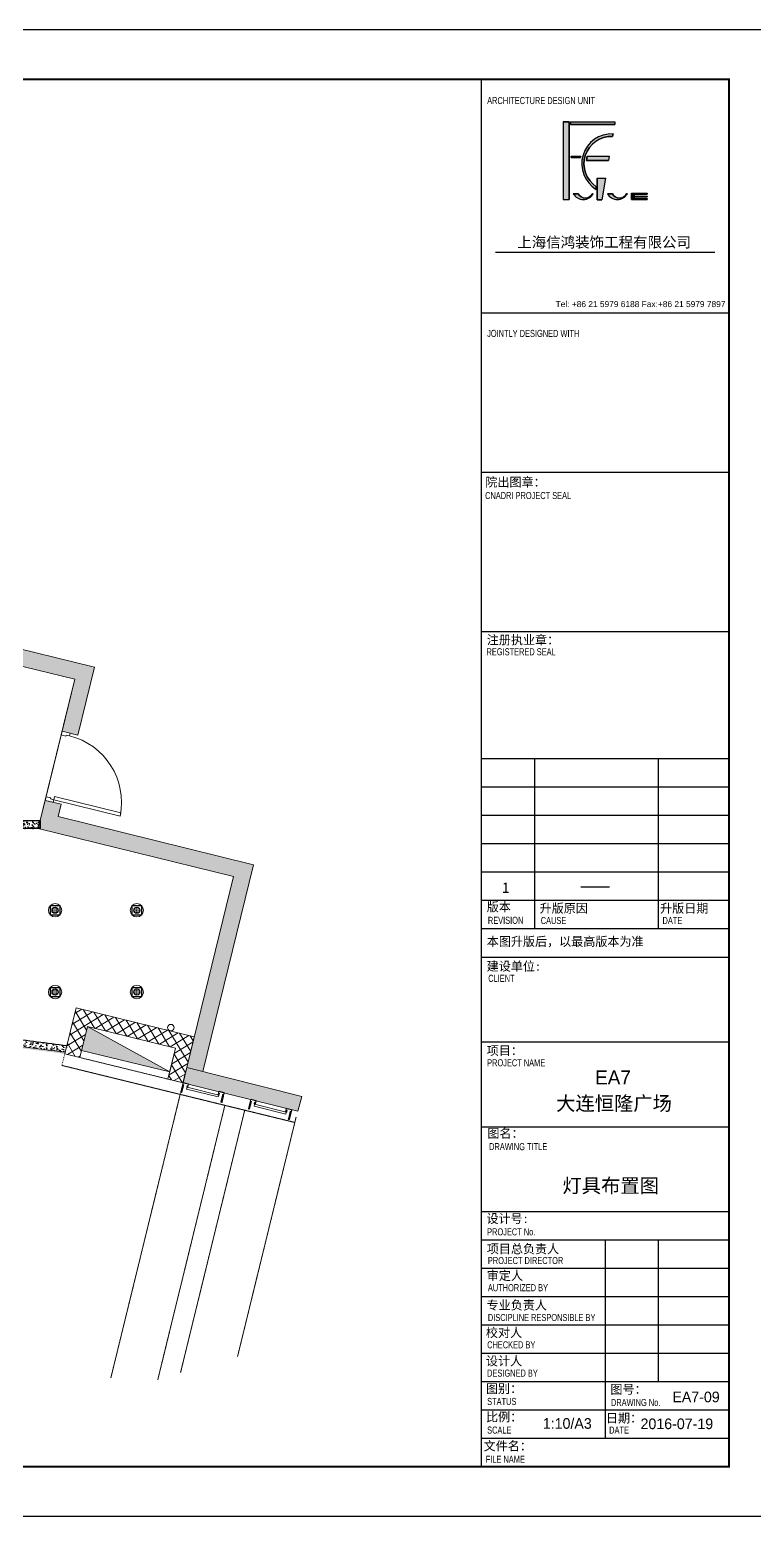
# Model space of a CAD drawing. Header units: millimetres. Extents: x 346472 to 732256, y -34068 to -15883.
# Drawn here: x 543058 to 551926, y -34068 to -15883 of the extents above; entities that cross this region are included whole.
import ezdxf

# ---------------------------------------------------------------- set-up
doc = ezdxf.new("R2010")
doc.units = ezdxf.units.MM
doc.header["$LTSCALE"] = 7
doc.linetypes.add('AED-090-P-CRL2$0$ACAD_ISO03W100', pattern=[30, 12, -18])
doc.linetypes.add('HIDDEN', pattern=[0.375, 0.25, -0.125])
for name, color, linetype in [('1', 1, 'Continuous'), ('1_AVT', 1, 'Continuous'), ('1建筑平面', 7, 'Continuous'), ('AED-090-P-PL02-N$0$0_fsbracket', 1, 'Continuous'), ('LD_light', 253, 'Continuous'), ('WALL', 7, 'Continuous'), ('walls', 7, 'Continuous'), ('图框', 9, 'Continuous')]:
    doc.layers.add(name, color=color, linetype=linetype)
for name, color, linetype, lineweight in [('AED-090-P-CRL2$0$HoseReel', 1, 'Continuous', 13), ('EA7 CEILING', 251, 'Continuous', 9), ('EA7 furniture', 7, 'Continuous', 5), ('QUOTE', 251, 'Continuous', 5)]:
    doc.layers.add(name, color=color, linetype=linetype, lineweight=lineweight)
doc.styles.add('ARIAL', font='Arial.ttf')
doc.styles.add('FUGUE', font='Arial.ttf')
doc.styles.get("Standard").update_dxf_attribs({"font": 'STKaiti.ttf'})
doc.styles.add('图签-仿宋', font='')
doc.styles.add('图签-黑体', font='')
doc.styles.get('图签-仿宋').set_extended_font_data('FangSong_GB2312')
doc.styles.get('图签-黑体').set_extended_font_data('SimHei')

# ---------------------------------------------------------------- blocks, each defined once
blk = doc.blocks.new('12333')
at = {"layer": 'LD_light'}
h = blk.add_hatch(dxfattribs=at)
h.set_pattern_fill('DOTS', color=6, scale=90.551181, angle=-90, style=0)
h.set_pattern_definition([(270, (572990.7953, 65339.9095), (5.65944882, -2.8297244), [0, -5.65944882])])
h.paths.add_polyline_path([(568487, -26655, 1), (568412, -26655, 1)])
at = {"layer": 'LD_light', "color": 6, "elevation": -2}
blk.add_lwpolyline([(568507, -26598), (568507, -26713), (568392, -26713), (568392, -26598)], close=True, dxfattribs=at)
at = {"layer": 'LD_light', "color": 6}
blk.add_circle((568449, -26655, -2), 37.2, dxfattribs=at)
at = {"layer": 'QUOTE', "color": 6, "lineweight": 5}
blk.add_circle((568449, -26655, -2), 81.3, dxfattribs=at)

msp = doc.modelspace()

# ---------------------------------------------------------------- hatches: boundary and pattern name
at = {"layer": '1', "lineweight": 5}
h = msp.add_hatch(dxfattribs=at)
h.set_pattern_fill('AR-CONC', color=0, scale=0.5)
h.paths.add_polyline_path([(542788, -28221.3), (542786.1, -28221.1), (542777.8, -28300.7, -0.0026601), (543492, -28391.8), (543511.1, -28313.6, 0.0026913)])
at = {"layer": 'AED-090-P-CRL2$0$HoseReel', "lineweight": 5, "extrusion": (0.000187716, -0.000339531, 1)}
msp.add_hatch(color=0, dxfattribs=at).paths.add_polyline_path([(544771.3, -28632.9), (543693.2, -28369), (543764.5, -28077.6)])
at = {"layer": 'EA7 furniture', "lineweight": 5}
h = msp.add_hatch(color=0, dxfattribs=at)
h.dxf.hatch_style = 1
h.paths.add_polyline_path([(542777.8, -28300.7), (542775.7, -28320.6, -0.0026509), (543487.2, -28411.3), (543492, -28391.8, 0.0026601)])
at = {"layer": 'walls', "lineweight": 5}
h = msp.add_hatch(color=0, dxfattribs=at)
h.dxf.hatch_style = 1
h.paths.add_polyline_path([(530986.2, -18524.4), (530708.6, -18626.5), (531390, -20895.5), (531680.8, -27889.8), (531880.6, -27881.2), (531589.9, -20887.2), (536717.3, -22142.1), (536717.3, -21936.2), (531637.4, -20693)])
h.paths.add_polyline_path([(536717.3, -21936.2), (536717.3, -22142.1), (543610.1, -23829.2), (543473, -24389), (543454.4, -24465.4), (543551.5, -24489.1), (543648.6, -24512.9), (543851.9, -23682.4)])
h.paths.add_polyline_path([(543404.9, -25508.5), (543441.8, -25358), (543247.5, -25310.4), (543163.1, -25655.3), (545552.6, -26240.1), (545021.2, -28411.3), (545228.8, -28411.3), (545798.8, -26099.6)])
h.paths.add_polyline_path([(545228.8, -28411.3), (545021.2, -28411.3), (544980.8, -28576.7), (545175.9, -28625.8)])
h.paths.add_polyline_path([(544981.4, -28576.9), (544959.2, -28665), (544935.6, -28761.2), (544934.5, -28765.5), (546338, -29114.1), (546388.6, -28931)])
at = {"layer": 'walls'}
h = msp.add_hatch(dxfattribs=at)
h.set_pattern_fill('AR-CONC', color=256, scale=0.5)
h.paths.add_polyline_path([(542269.5, -25555.3), (543185.5, -25555.3), (543185.5, -25655.3), (542269.5, -25655.3)])
at = {"layer": '图框'}
for points in [[(549659.4, -17008.7), (549585.4, -17008.7), (549585.4, -17959.7), (549659.4, -17959.7)], [(549676.5, -17041.1), (550218.6, -17041.1), (550218.6, -17008.7), (549676.5, -17008.7)], [(550191.4, -17188.5), (550197.6, -17156.7, 0.780601), (549992.3, -17836.7), (549992.3, -17804, -0.7611328)], [(549685, -17447.3), (549798.8, -17447.3), (549803.2, -17431.5), (549685, -17431.5)], [(549870.3, -17482.1), (550141.3, -17482.1), (550150.1, -17431.5), (549880.3, -17431.5)], [(550004.7, -17696.9), (550004.7, -17965.7), (550058.3, -17965.7), (550105.4, -17696.9)], [(549955.6, -17888.7), (549946.5, -17888.7, -0.607934), (549771.2, -17888.7), (549711, -17888.7, 0.5844925), (549955.6, -17888.7)], [(550372.9, -17888.7), (550363.8, -17888.7, -0.607934), (550188.5, -17888.7), (550128.3, -17888.7, 0.5844925), (550372.9, -17888.7)], [(550453.7, -17895.1), (550616, -17895.1), (550616, -17881.6), (550422.2, -17881.6), (550422.2, -17959), (550616, -17959), (550616, -17947.8), (550453.7, -17947.8), (550453.7, -17928.9), (550616, -17928.9), (550616, -17917.6), (550453.7, -17917.6)]]:
    msp.add_hatch(color=251, dxfattribs=at).paths.add_polyline_path(points, flags=0)

# ---------------------------------------------------------------- linework, layer by layer
at = {"layer": '1', "color": 0, "lineweight": 5}
msp.add_line((543451.6, -28557, -0.2), (543451.6, -28557, -0.2), dxfattribs=at)
msp.add_circle((544785.6, -28090.8, -0.6), 40, dxfattribs=at)
msp.add_arc((534575.3, -95470.1, -0.2), 67668.4, 82.428099, 84.645908, dxfattribs=at)
at = {"layer": '1_AVT', "color": 0, "lineweight": 5, "extrusion": (0.000187716, -0.000339531, 1)}
for p, q in [((543625.1, -27847.9, -0.2), (543487.2, -28411.3, -0.4)), ((545072.4, -28202.2, -0.6), (543625.1, -27847.9, -0.2)), ((543764.5, -28077.7, -0.3), (543671.8, -28456.5, -0.4)), ((544842.7, -28341.5, -0.6), (543764.5, -28077.7, -0.3)), ((544750, -28720.4, -0.7), (544842.7, -28341.5, -0.6)), ((544934.5, -28765.5, -0.8), (545072.4, -28202.2, -0.6)), ((543487.2, -28411.3, -0.8), (543671.8, -28456.5, -0.8)), ((544750, -28720.4, -0.7), (544934.5, -28765.5, -0.8))]:
    msp.add_line(p, q, dxfattribs=at)
at = {"layer": '1建筑平面', "color": 0, "linetype": 'HIDDEN', "lineweight": 5}
for p, q in [((544899.8, -28907.4, -0.8), (544051, -32375.6, -0.8)), ((544899.8, -28907.4, -0.8), (546302.4, -29250.6, -0.8)), ((545446.8, -29041.2, -0.3), (544624.5, -32401, -0.3)), ((545689.6, -29100.7, -0.3), (544903.9, -32311, -0.3)), ((546318.1, -29186.4, -0.3), (545600.3, -32119.2, -0.3))]:
    msp.add_line(p, q, dxfattribs=at)
at = {"layer": 'AED-090-P-CRL2$0$HoseReel', "color": 0, "linetype": 'Continuous', "lineweight": 5, "extrusion": (0.000187716, -0.000339531, 1)}
for p, q in [((543958.6, -27929.6, -0.3), (543543.5, -28181.4, -0.3)), ((543827.7, -27897.5, -0.3), (543575.5, -28050.5, -0.3)), ((543696.9, -27865.5, -0.2), (543607.5, -27919.7, -0.2)), ((543614.8, -27890.1, -0.2), (543754.2, -28119.8, -0.3)), ((543713.8, -27869.6, -0.2), (543853.2, -28099.4, -0.3)), ((543844.6, -27901.7, -0.3), (543984, -28131.4, -0.4)), ((544089.4, -27961.6, -0.3), (543859.7, -28101, -0.3)), ((543975.5, -27933.7, -0.3), (544114.9, -28163.4, -0.4)), ((544220.2, -27993.6, -0.4), (543990.5, -28133, -0.4)), ((544106.3, -27965.7, -0.3), (544245.7, -28195.4, -0.4)), ((544237.2, -27997.7, -0.4), (544376.5, -28227.5, -0.5)), ((543741.2, -28172.8, -0.3), (543511.5, -28312.2, -0.3)), ((543550.7, -28151.8, -0.3), (543690.1, -28381.5, -0.4)), ((543582.8, -28020.9, -0.3), (543722.2, -28250.7, -0.4)), ((544351.1, -28025.6, -0.4), (544121.4, -28165, -0.4)), ((544481.9, -28057.6, -0.4), (544252.2, -28197, -0.4)), ((544368, -28029.8, -0.4), (544507.4, -28259.5, -0.5)), ((544612.8, -28089.7, -0.5), (544383, -28229.1, -0.5)), ((544498.8, -28061.8, -0.4), (544638.2, -28291.5, -0.5)), ((544743.6, -28121.7, -0.5), (544513.9, -28261.1, -0.5)), ((544629.7, -28093.8, -0.5), (544769.1, -28323.5, -0.6)), ((544874.5, -28153.7, -0.5), (544644.7, -28293.1, -0.6)), ((544760.5, -28125.8, -0.5), (544996.1, -28514, -0.7)), ((545005.3, -28185.7, -0.6), (544775.6, -28325.1, -0.6)), ((544891.4, -28157.9, -0.6), (545028.1, -28383.2, -0.7)), ((543518.7, -28282.6, -0.3), (543615.9, -28442.8, -0.4)), ((543709.2, -28303.7, -0.4), (543519, -28419.1, -0.4)), ((545056.8, -28265.9, -0.6), (544827.1, -28405.3, -0.6)), ((545022.2, -28189.9, -0.6), (545060.1, -28252.3, -0.6)), ((543677.1, -28434.5, -0.4), (543649.8, -28451.1, -0.4)), ((544992.7, -28527.6, -0.7), (544763, -28667, -0.7)), ((544792.6, -28546, -0.7), (544924.3, -28763, -0.8)), ((545024.8, -28396.7, -0.7), (544795, -28536.1, -0.7)), ((544824.7, -28415.1, -0.6), (544964, -28644.9, -0.7)), ((544760.6, -28676.8, -0.7), (544793.5, -28731, -0.7)), ((544960.7, -28658.4, -0.7), (544827.4, -28739.3, -0.7))]:
    msp.add_line(p, q, dxfattribs=at)
at = {"layer": 'AED-090-P-CRL2$0$HoseReel', "color": 0, "lineweight": 5, "extrusion": (0.000187716, -0.000339531, 1)}
for p, q in [((543693.2, -28369.1, -0.4), (543764.5, -28077.7, -0.3)), ((543693.2, -28369.1, -0.4), (543764.5, -28077.7, -0.3)), ((543764.5, -28077.7, -0.3), (544842.7, -28341.5, -0.6)), ((544771.3, -28632.9, -0.7), (543764.5, -28077.7, -0.3)), ((543764.5, -28077.7, -0.3), (544771.3, -28632.9, -0.7)), ((544842.7, -28341.5, -0.6), (544771.3, -28632.9, -0.7)), ((544771.3, -28632.9, -0.7), (543693.2, -28369.1, -0.4)), ((544771.3, -28632.9, -0.7), (543693.2, -28369.1, -0.4))]:
    msp.add_line(p, q, dxfattribs=at)
at = {"layer": 'AED-090-P-CRL2$0$HoseReel', "color": 0, "linetype": 'AED-090-P-CRL2$0$ACAD_ISO03W100', "lineweight": 5, "ltscale": 0.1, "extrusion": (0.000187716, -0.000339531, 1)}
for p, q in [((543487.2, -28411.3, -0.8), (543452.5, -28553.1, -0.8)), ((544735.9, -28716.9, -0.7), (543671.8, -28456.5, -0.4))]:
    msp.add_line(p, q, dxfattribs=at)
at = {"layer": 'AED-090-P-CRL2$0$HoseReel', "color": 0, "linetype": 'HIDDEN', "lineweight": 5, "extrusion": (0.00021446, -0.000323304, 1)}
msp.add_line((544899.8, -28907.4, -0.2), (543452.5, -28553.1, 0.2), dxfattribs=at)
at = {"layer": 'AED-090-P-CRL2$0$HoseReel', "color": 0, "linetype": 'AED-090-P-CRL2$0$ACAD_ISO03W100', "lineweight": 5, "ltscale": 0.1, "extrusion": (0.00021446, -0.000323304, 1)}
msp.add_line((544934.4, -28766, -0.8), (544899.8, -28907.4, -0.8), dxfattribs=at)
at = {"layer": 'AED-090-P-PL02-N$0$0_fsbracket', "color": 0, "lineweight": 5, "extrusion": (-0.035899, -0.14847, 0.988265)}
for p, q in [((544905.7, -28881.1, -19.2), (544916.4, -28883.7, -19.2)), ((544934.5, -28765.5, -0.8), (544907.3, -28876.9, -18.5)), ((544910.2, -28877.6, -18.5), (544937.4, -28766.2, -0.8)), ((544917.1, -28880.8, -18.7), (544911.3, -28879.4, -18.7)), ((544941.3, -28788.1, -3.9), (544918.9, -28879.7, -18.5)), ((544921.8, -28880.5, -18.5), (544944.3, -28788.8, -3.9)), ((544923.8, -28809.2, -7.7), (544923.1, -28812.1, -8.2)), ((544939.2, -28765.2, -0.5), (544998.5, -28779.7, -0.6)), ((544999.2, -28776.8, -0.1), (544939.9, -28762.3, -0.1)), ((544983.1, -28798.3, -3.9), (544979.5, -28813.2, -6.3)), ((544982.4, -28813.9, -6.3), (544986, -28799, -3.9)), ((544982.8, -28818.6, -7), (544988.6, -28820, -7)), ((544986, -28799, -3.9), (544983.1, -28798.3, -3.9)), ((544989.3, -28817.1, -6.5), (544983.5, -28815.7, -6.5)), ((544999.6, -28781.5, -0.8), (544991.1, -28816, -6.3)), ((544994, -28816.7, -6.3), (545002.5, -28782.2, -0.8)), ((545363.2, -28907, -6.5), (545371.6, -28872.5, -1)), ((545374.5, -28873.2, -1), (545366.1, -28907.7, -6.5)), ((545372.3, -28913.8, -7.1), (545366.5, -28912.4, -7.1)), ((545367.2, -28909.5, -6.7), (545373, -28911, -6.7)), ((545374.8, -28909.9, -6.5), (545378.5, -28895, -4.1)), ((545435.6, -28886.6, -0.8), (545376.3, -28872.1, -0.7)), ((545377, -28869.2, -0.3), (545436.3, -28883.7, -0.3)), ((545381.4, -28895.7, -4.1), (545377.7, -28910.6, -6.5)), ((545378.5, -28895, -4.1), (545381.4, -28895.7, -4.1)), ((545397.8, -28996.9, -18.7), (545420.2, -28905.2, -4.1)), ((545423.1, -28905.9, -4.1), (545400.7, -28997.6, -18.7)), ((545409.4, -28999.7, -18.7), (545436.7, -28888.4, -1)), ((545439.6, -28889.1, -1), (545412.4, -29000.5, -18.7)), ((545411.8, -29004.9, -19.4), (545401.1, -29002.3, -19.4)), ((545401.8, -28999.4, -18.9), (545407.6, -29000.8, -18.9)), ((545428.9, -28932.8, -7.9), (545428.2, -28935.7, -8.4))]:
    msp.add_line(p, q, dxfattribs=at)
at = {"layer": 'AED-090-P-PL02-N$0$0_fsbracket', "color": 0, "lineweight": 5, "extrusion": (-0.037476, -0.148079, 0.988265)}
for p, q in [((545732.4, -29085.9, -19.2), (545743.1, -29088.7, -19.2)), ((545762.5, -28970.7, -0.8), (545734, -29081.8, -18.5)), ((545736.9, -29082.5, -18.5), (545765.4, -28971.5, -0.8)), ((545743.8, -29085.8, -18.7), (545738, -29084.3, -18.7)), ((545769.1, -28993.3, -3.9), (545745.6, -29084.7, -18.5)), ((545748.6, -29085.5, -18.5), (545772, -28994.1, -3.9)), ((545751.3, -29014.3, -7.7), (545750.6, -29017.1, -8.2)), ((545767.2, -28970.4, -0.5), (545826.3, -28985.5, -0.6)), ((545827, -28982.6, -0.1), (545767.9, -28967.5, -0.1)), ((545810.7, -29004, -3.9), (545806.9, -29018.8, -6.3)), ((545809.8, -29019.6, -6.3), (545813.6, -29004.7, -3.9)), ((545810.2, -29024.2, -7), (545816, -29025.7, -7)), ((545813.6, -29004.7, -3.9), (545810.7, -29004, -3.9)), ((545816.7, -29022.9, -6.5), (545810.9, -29021.4, -6.5)), ((545827.4, -28987.3, -0.8), (545818.5, -29021.8, -6.3)), ((545821.4, -29022.5, -6.3), (545830.3, -28988.1, -0.8)), ((546189.6, -29116.8, -6.5), (546198.4, -29082.3, -1)), ((546201.3, -29083, -1), (546192.5, -29117.5, -6.5)), ((546262.2, -29097.1, -0.8), (546203.1, -29082, -0.7)), ((546203.9, -29079.1, -0.3), (546263, -29094.2, -0.3)), ((546198.6, -29123.7, -7.1), (546192.8, -29122.2, -7.1)), ((546193.6, -29119.3, -6.7), (546199.4, -29120.8, -6.7)), ((546201.2, -29119.7, -6.5), (546205, -29104.9, -4.1)), ((546207.9, -29105.6, -4.1), (546204.1, -29120.5, -6.5)), ((546205, -29104.9, -4.1), (546207.9, -29105.6, -4.1)), ((546223.3, -29207, -18.7), (546246.7, -29115.6, -4.1)), ((546249.6, -29116.3, -4.1), (546226.2, -29207.7, -18.7)), ((546237.2, -29215.1, -19.4), (546226.5, -29212.4, -19.4)), ((546227.2, -29209.5, -18.9), (546233.1, -29211, -18.9)), ((546234.9, -29210, -18.7), (546263.3, -29098.9, -1)), ((546266.2, -29099.7, -1), (546237.8, -29210.7, -18.7)), ((546255.1, -29143.2, -7.9), (546254.3, -29146.1, -8.4))]:
    msp.add_line(p, q, dxfattribs=at)
at = {"layer": 'AED-090-P-PL02-N$0$0_fsbracket', "color": 0, "lineweight": 5, "extrusion": (-0.035899, -0.14847, 0.988265), "elevation": -15292.3}
for points in [[(536443.8, 98914.3), (536446.8, 98914.3)], [(536939.8, 98913), (536936.8, 98913)]]:
    msp.add_lwpolyline(points, dxfattribs=at)
msp.add_lwpolyline([(536891.7, 98893.1), (536491.7, 98894.2), (536491.7, 98869.2), (536891.7, 98868.1)], close=True, dxfattribs=at)
at = {"layer": 'AED-090-P-PL02-N$0$0_fsbracket', "color": 0, "lineweight": 5, "extrusion": (-0.037476, -0.148079, 0.988265), "elevation": -16163.7}
for points in [[(536201.5, 104552), (536204.5, 104552)], [(536697.5, 104550.6), (536694.5, 104550.6)]]:
    msp.add_lwpolyline(points, dxfattribs=at)
msp.add_lwpolyline([(536649.5, 104530.7), (536249.5, 104531.8), (536249.4, 104506.8), (536649.4, 104505.7)], close=True, dxfattribs=at)
at = {"layer": 'AED-090-P-PL02-N$0$0_fsbracket', "color": 0, "lineweight": 5, "extrusion": (-0.035899, -0.14847, 0.988265)}
for centre, radius, start, end in [((536436, 98818.8, -15292.3), 4.5, 179.84318, 269.84307), ((536436, 98818.8, -15292.3), 1.5, 179.84318, 269.84307), ((536442, 98818.8, -15292.3), 4.5, 269.84321, 359.84318), ((536442, 98818.8, -15292.3), 1.5, 269.84321, 359.84318), ((536436.3, 98934.8, -15292.3), 4.5, 89.84321, 179.84318), ((536436.3, 98934.8, -15292.3), 1.5, 89.84321, 179.84318), ((536491.2, 98898.7, -15292.3), 4.5, 179.84318, 269.84307), ((536491.2, 98898.7, -15292.3), 1.5, 179.84318, 269.84321), ((536497.2, 98898.7, -15292.3), 4.5, 269.84307, 359.84318), ((536497.2, 98898.7, -15292.3), 1.5, 269.84307, 359.84307), ((536497.3, 98934.7, -15292.3), 1.5, 359.84307, 89.84321), ((536497.3, 98934.7, -15292.3), 4.5, 359.84318, 89.84307), ((536886.2, 98897.6, -15292.3), 4.5, 179.84307, 269.84307), ((536886.2, 98897.6, -15292.3), 1.5, 179.84307, 269.84307), ((536886.3, 98933.6, -15292.3), 4.5, 89.84307, 179.84307), ((536892.2, 98897.6, -15292.3), 4.5, 269.84307, 359.84307), ((536892.2, 98897.6, -15292.3), 1.5, 269.84307, 359.84307), ((536886.3, 98933.6, -15292.3), 1.5, 89.84307, 179.84318), ((536947.3, 98933.4, -15292.3), 1.5, 359.84307, 89.84307), ((536947.3, 98933.4, -15292.3), 4.5, 359.84307, 89.84307), ((536941, 98817.5, -15292.3), 4.5, 179.84307, 269.84307), ((536941, 98817.5, -15292.3), 1.5, 179.84307, 269.84307), ((536947, 98817.4, -15292.3), 4.5, 269.84321, 359.84307), ((536947, 98817.4, -15292.3), 1.5, 269.84321, 359.84307)]:
    msp.add_arc(centre, radius, start, end, dxfattribs=at)
at = {"layer": 'AED-090-P-PL02-N$0$0_fsbracket', "color": 0, "lineweight": 5, "extrusion": (-0.037476, -0.148079, 0.988265)}
for centre, radius, start, end in [((536193.8, 104456.5, -16163.7), 4.5, 179.84318, 269.84307), ((536193.8, 104456.5, -16163.7), 1.5, 179.84318, 269.84307), ((536199.8, 104456.5, -16163.7), 4.5, 269.84321, 359.84318), ((536199.8, 104456.5, -16163.7), 1.5, 269.84321, 359.84318), ((536194.1, 104572.5, -16163.7), 4.5, 89.84321, 179.84318), ((536194.1, 104572.5, -16163.7), 1.5, 89.84321, 179.84318), ((536249, 104536.3, -16163.7), 4.5, 179.84318, 269.84307), ((536249, 104536.3, -16163.7), 1.5, 179.84318, 269.84321), ((536255, 104536.3, -16163.7), 4.5, 269.84307, 359.84318), ((536255, 104536.3, -16163.7), 1.5, 269.84307, 359.84307), ((536255.1, 104572.3, -16163.7), 1.5, 359.84307, 89.84321), ((536255.1, 104572.3, -16163.7), 4.5, 359.84318, 89.84307), ((536644.1, 104571.3, -16163.7), 4.5, 89.84307, 179.84307), ((536644.1, 104571.3, -16163.7), 1.5, 89.84307, 179.84318), ((536705.1, 104571.1, -16163.7), 4.5, 359.84307, 89.84307), ((536644, 104535.3, -16163.7), 4.5, 179.84307, 269.84307), ((536644, 104535.3, -16163.7), 1.5, 179.84307, 269.84307), ((536650, 104535.2, -16163.7), 4.5, 269.84307, 359.84307), ((536650, 104535.2, -16163.7), 1.5, 269.84307, 359.84307), ((536698.8, 104455.1, -16163.7), 4.5, 179.84307, 269.84307), ((536698.8, 104455.1, -16163.7), 1.5, 179.84307, 269.84307), ((536704.8, 104455.1, -16163.7), 4.5, 269.84321, 359.84307), ((536704.8, 104455.1, -16163.7), 1.5, 269.84321, 359.84307), ((536705.1, 104571.1, -16163.7), 1.5, 359.84307, 89.84307)]:
    msp.add_arc(centre, radius, start, end, dxfattribs=at)
at = {"layer": 'EA7 CEILING', "color": 0, "lineweight": 5, "extrusion": (0.000187716, -0.000339531, 1)}
for p, q in [((543487.2, -28411.3, -0.4), (543625.1, -27847.9, -0.2)), ((543625.1, -27847.9, -0.2), (545072.4, -28202.2, -0.6)), ((545072.4, -28202.2, -0.6), (544934.5, -28765.5, -0.8)), ((544934.5, -28765.5, -0.8), (543487.2, -28411.3, -0.4))]:
    msp.add_line(p, q, dxfattribs=at)
at = {"layer": 'WALL', "color": 0, "lineweight": 5}
for p, q in [((531637.4, -20693), (543851.9, -23682.4)), ((531589.9, -20887.2), (543610.1, -23829.2)), ((543851.9, -23682.4), (543648.6, -24512.9)), ((543610.1, -23829.2), (543163.1, -25655.3)), ((543610.1, -23829.2), (543454.4, -24465.4)), ((543473, -24389, 1), (543610.1, -23829.2, 0)), ((543247.5, -25310.4, 0), (543454.4, -24465.4)), ((543454.4, -24465.4), (543443.7, -24509.1)), ((543443.7, -24509.1), (543501.9, -24523.3)), ((543551.5, -24489.1), (543454.4, -24465.4)), ((543454.4, -24465.4), (543648.6, -24512.9)), ((543501.9, -24523.3), (543505, -24510.7)), ((543505, -24510.7), (543543.9, -24520.2)), ((543543.9, -24520.2), (543551.5, -24489.1)), ((543247.5, -25310.4), (543258.2, -25266.7)), ((543258.2, -25266.7), (543316.5, -25281)), ((543361.8, -25264.3), (543352.3, -25303.1)), ((544173.8, -25463), (543361.8, -25264.3)), ((543247.5, -25310.4), (543163.1, -25655.3)), ((543344.7, -25334.2), (543247.5, -25310.4)), ((543441.8, -25358), (543247.5, -25310.4)), ((543316.5, -25281), (543313.4, -25293.6)), ((543313.4, -25293.6), (543352.3, -25303.1)), ((543352.3, -25303.1), (543344.7, -25334.2)), ((543352.3, -25303.1), (544164.3, -25501.9)), ((543441.8, -25358), (543404.9, -25508.5)), ((543404.9, -25508.5), (545798.8, -26099.6)), ((544164.3, -25501.9), (544173.8, -25463)), ((543163.1, -25655.3), (545552.6, -26240.1)), ((545798.8, -26099.6), (545175.9, -28625.8)), ((545552.6, -26240.1), (544935.6, -28761.2)), ((544933.8, -28765.4, -0.3), (544981.4, -28576.9, -0.3)), ((544981.4, -28576.9, -0.3), (546388.6, -28931, -0.3)), ((546338, -29114.1, -0.3), (544933.8, -28765.4, -0.3)), ((546388.6, -28931, -0.3), (546338, -29114.1, -0.3))]:
    msp.add_line(p, q, dxfattribs=at)
msp.add_arc((543344.5, -25333.1), 837, 348.36846, 76.21954, dxfattribs=at)
at = {"layer": 'walls', "color": 0, "lineweight": 5}
for p, q in [((543610.1, -23829.2), (540869.5, -23158.4, -1)), ((543454.4, -24465.4), (543247.5, -25310.4))]:
    msp.add_line(p, q, dxfattribs=at)
at = {"layer": 'walls'}
msp.add_line((543163.1, -25655.3), (542249.5, -25655.3, 0), dxfattribs=at)
at = {"layer": 'walls', "elevation": 0}
msp.add_lwpolyline([(542269.5, -25555.3), (543185.5, -25555.3), (543185.5, -25655.3), (542269.5, -25655.3)], close=True, dxfattribs=at)
at = {"layer": 'walls'}
msp.add_arc((534622.6, -95104.6, -1.5), 67379.8, 82.419588, 83.041128, dxfattribs=at)
at = {"layer": '图框', "color": 251}
for p, q in [((548585.2, -16489.1), (548585.2, -33462)), ((548758.4, -18604.9), (551442.9, -18604.9)), ((548585.2, -19346.8), (551616.1, -19346.8)), ((548585.2, -21295.2), (551616.1, -21295.2)), ((548585.2, -23243.6), (551616.1, -23243.6)), ((551616.1, -24802.4), (548585.2, -24802.4)), ((549234.7, -24802.4), (549234.7, -26880.7)), ((550750.1, -24802.4), (550750.1, -26880.7)), ((551616.1, -25148.8), (548585.2, -25148.8)), ((551616.1, -25495.1), (548585.2, -25495.1)), ((551616.1, -25841.5), (548585.2, -25841.5)), ((551616.1, -26187.9), (548585.2, -26187.9)), ((551616.1, -26534.3), (548585.2, -26534.3)), ((549801.1, -26368.6), (550154.8, -26368.6)), ((551616.1, -26880.7), (548585.2, -26880.7)), ((548585.2, -27227.1), (551616.1, -27227.1)), ((548585.2, -28266.2), (551616.1, -28266.2)), ((548585.2, -29305.4), (551616.1, -29305.4)), ((551616.1, -30344.5), (548585.2, -30344.5)), ((551616.1, -30690.9), (548585.2, -30690.9)), ((550100.7, -30690.9), (550100.7, -33115.6)), ((550750.1, -30690.9), (550750.1, -32422.9)), ((551616.1, -31037.3), (548585.2, -31037.3)), ((551616.1, -31383.7), (548585.2, -31383.7)), ((551616.1, -31730.1), (548585.2, -31730.1)), ((551616.1, -32076.5), (548585.2, -32076.5)), ((551616.1, -32422.9), (548585.2, -32422.9)), ((551616.1, -32769.2), (548585.2, -32769.2)), ((551616.1, -33115.6), (548585.2, -33115.6))]:
    msp.add_line(p, q, dxfattribs=at)
at = {"layer": '图框', "color": 251, "linetype": 'Continuous'}
for p, q in [((549585.4, -17008.7), (549585.4, -17959.7)), ((549585.4, -17008.7), (549659.4, -17008.7)), ((549659.4, -17008.7), (549659.4, -17959.7)), ((549676.5, -17008.7), (549676.5, -17041.1)), ((549676.5, -17008.7), (550218.6, -17008.7)), ((549676.5, -17041.1), (550218.6, -17041.1)), ((550218.6, -17008.7), (550218.6, -17041.1)), ((550197.6, -17156.7), (550191.4, -17188.5)), ((549685, -17431.5), (549685, -17447.3)), ((549685, -17431.5), (549803.2, -17431.5)), ((549685, -17447.3), (549798.8, -17447.3)), ((549803.2, -17431.5), (549798.8, -17447.3)), ((549880.3, -17431.5), (549870.3, -17482.1)), ((549880.3, -17431.5), (550150.1, -17431.5)), ((550150.1, -17431.5), (550141.3, -17482.1)), ((549870.3, -17482.1), (550141.3, -17482.1)), ((549992.3, -17804), (549992.3, -17836.7)), ((550004.7, -17696.9), (550004.7, -17965.7)), ((550004.7, -17696.9), (550105.4, -17696.9)), ((550105.4, -17696.9), (550058.3, -17965.7)), ((549585.4, -17959.7), (549659.4, -17959.7)), ((549711, -17888.7), (549771.2, -17888.7)), ((549946.5, -17888.7), (549955.6, -17888.7)), ((550004.7, -17965.7), (550058.3, -17965.7)), ((550128.3, -17888.7), (550188.5, -17888.7)), ((550363.8, -17888.7), (550372.9, -17888.7)), ((550422.2, -17881.6), (550422.2, -17959)), ((550422.2, -17881.6), (550616, -17881.6)), ((550422.2, -17959), (550616, -17959)), ((550453.7, -17895.1), (550453.7, -17917.6)), ((550453.7, -17895.1), (550616, -17895.1)), ((550453.7, -17917.6), (550616, -17917.6)), ((550453.7, -17928.9), (550453.7, -17947.8)), ((550453.7, -17928.9), (550616, -17928.9)), ((550453.7, -17947.8), (550616, -17947.8)), ((550616, -17881.6), (550616, -17895.1)), ((550616, -17917.6), (550616, -17928.9)), ((550616, -17947.8), (550616, -17959))]:
    msp.add_line(p, q, dxfattribs=at)
at = {"layer": '图框', "color": 251}
msp.add_lwpolyline([(526503.1, -34068.2), (552222.3, -34068.2), (552222.3, -15882.9), (526503.1, -15882.9)], close=True, dxfattribs=at)
at = {"layer": '图框', "color": 251, "const_width": 26}
msp.add_lwpolyline([(527802.1, -16489.1), (551616.1, -16489.1), (551616.1, -33462), (527802.1, -33462)], close=True, dxfattribs=at)
at = {"layer": '图框', "color": 251, "linetype": 'Continuous'}
for points in [[(549659.4, -17008.7), (549585.4, -17008.7), (549585.4, -17959.7), (549659.4, -17959.7)], [(549676.5, -17041.1), (549676.5, -17008.7), (550218.6, -17008.7), (550218.6, -17041.1)], [(549685, -17447.3), (549685, -17431.5), (549803.2, -17431.5), (549798.8, -17447.3)], [(549870.3, -17482.1), (549880.3, -17431.5), (550150.1, -17431.5), (550141.3, -17482.1)], [(550004.7, -17696.9), (550105.4, -17696.9), (550058.3, -17965.7), (550004.7, -17965.7)], [(550453.7, -17895.1), (550453.7, -17917.6), (550616, -17917.6), (550616, -17928.9), (550453.7, -17928.9), (550453.7, -17947.8), (550616, -17947.8), (550616, -17959), (550422.2, -17959), (550422.2, -17881.6), (550616, -17881.6), (550616, -17895.1)]]:
    msp.add_lwpolyline(points, close=True, dxfattribs=at)
for points in [[(550191.4, -17188.5), (550197.6, -17156.7, 0.780601), (549992.3, -17836.7), (549992.3, -17804, -0.7611328)], [(549955.6, -17888.7), (549946.5, -17888.7, -0.607934), (549771.2, -17888.7), (549711, -17888.7, 0.5844925), (549955.6, -17888.7)], [(550372.9, -17888.7), (550363.8, -17888.7, -0.607934), (550188.5, -17888.7), (550128.3, -17888.7, 0.5844925), (550372.9, -17888.7)]]:
    msp.add_lwpolyline(points, format="xyb", close=True, dxfattribs=at)
for centre, radius, start, end in [((550180.1, -17522.4), 366.1, 87.24681, 239.14934), ((550176.9, -17523.8), 335.6, 87.52104, 236.62485), ((549833.3, -17819.8), 140.3, 209.39136, 330.61523), ((549858.8, -17843.3), 98.7, 207.40632, 332.59368), ((550250.6, -17819.8), 140.3, 209.39136, 330.61523), ((550276.1, -17843.3), 98.7, 207.40632, 332.59368)]:
    msp.add_arc(centre, radius, start, end, dxfattribs=at)

# ---------------------------------------------------------------- block references
at = {"layer": 'QUOTE', "color": 10, "lineweight": 5}
for p in [(-25079.9, 0), (-24079.9, 0), (-25079.9, -1000), (-24079.9, -1000)]:
    msp.add_blockref('12333', p, dxfattribs=at)

# ---------------------------------------------------------------- texts
at = {"layer": '图框', "color": 251, "style": 'ARIAL', "width": 0.75}
for s, height, p in [('ARCHITECTURE DESIGN UNIT', 86.596, (548656.4, -16792.6)), ('JOINTLY DESIGNED WITH', 86.596, (548656.4, -19641.1)), ('CNADRI PROJECT SEAL', 86.596, (548631.2, -21624.6)), ('REGISTERED SEAL', 86.596, (548648.7, -23535.7)), ('REVISION', 86.6, (548665.4, -26821.2)), ('CAUSE', 86.6, (549312.3, -26823.2)), ('DATE', 86.6, (550803, -26823.2)), ('CLIENT', 86.6, (548670.1, -27530.6)), ('PROJECT NAME', 86.596, (548656.4, -28563.8)), ('DRAWING TITLE', 86.596, (548680.7, -29589.5)), ('PROJECT No.', 86.596, (548656.4, -30632.1)), ('PROJECT DIRECTOR', 86.596, (548665.4, -30982.9)), ('AUTHORIZED BY', 86.596, (548665.4, -31315.4)), ('DISCIPLINE RESPONSIBLE BY', 86.596, (548665.4, -31680)), ('CHECKED BY', 86.6, (548656.4, -32013.9)), ('DESIGNED BY', 86.596, (548656.4, -32360.3)), ('STATUS', 86.6, (548656.4, -32706.7)), ('DRAWING No.', 86.596, (550171.5, -32719.6)), ('SCALE', 86.6, (548656.4, -33057)), ('DATE', 86.6, (550150.2, -33057)), ('FILE NAME', 86.6, (548639.1, -33414.4))]:
    msp.add_text(s, height=height, dxfattribs=at).set_placement(p)
at = {"layer": '图框', "color": 251}
for s, height, style, p in [('院出图章：', 108.25, '图签-黑体', (548634.2, -21472.1)), ('注册执业章：', 108.25, '图签-黑体', (548651.8, -23402.5)), ('1', 129.9, '图签-仿宋', (548840, -26442.4)), ('版本', 108.25, '图签-黑体', (548651.7, -26668.8)), ('升版原因', 108.25, '图签-黑体', (549298.5, -26685)), ('升版日期', 108.25, '图签-黑体', (550773.2, -26685)), ('本图升版后，以最高版本为准', 108.245, '图签-黑体', (548651.7, -27091.4)), ('建设单位:', 108.25, '图签-黑体', (548650.7, -27394.6)), ('项目：', 108.25, '图签-黑体', (548650.7, -28426)), ('图名：', 108.25, '图签-黑体', (548659.4, -29438.7)), ('设计号:', 108.25, '图签-黑体', (548647.7, -30481.4)), ('项目总负责人', 108.25, '图签-黑体', (548651.7, -30851.9)), ('审定人', 108.25, '图签-黑体', (548651.7, -31178.7)), ('专业负责人', 108.25, '图签-黑体', (548649.5, -31540.3)), ('校对人', 108.25, '图签-黑体', (548641.9, -31876.9)), ('设计人', 108.25, '图签-黑体', (548641.9, -32223.3)), ('图别：', 108.25, '图签-黑体', (548641.9, -32561.2)), ('图号：', 108.25, '图签-黑体', (550165.2, -32570.5)), ('比例：', 108.25, '图签-黑体', (548642.6, -32908.4)), ('日期：', 108.25, '图签-黑体', (550110.3, -32922.3)), ('文件名：', 108.25, '图签-黑体', (548613.1, -33263.6))]:
    msp.add_text(s, height=height, dxfattribs=dict(at, style=style)).set_placement(p)
for s, height, p in [('EA7', 173.19, (549977.6, -28786.2)), ('大连恒隆广场', 173.19, (549500.3, -29103.8)), ('2016-07-19', 129.89, (550533.9, -33002.2))]:
    msp.add_text(s, height=height, dxfattribs=at).set_placement(p)
at = {"layer": '图框', "color": 251, "insert": (550087.4, -18490), "char_height": 129.895, "width": 3030.873, "attachment_point": 5, "line_spacing_factor": 0.66852, "style": 'FUGUE'}
msp.add_mtext('{\\fSimSun|b0|i0|c134|p2;上海信鸿装饰工程有限公司}', dxfattribs=at)
at = {"layer": '图框', "color": 251, "insert": (549494.2, -19277.1), "char_height": 132.56, "attachment_point": 7, "line_spacing_factor": 0.66852, "style": 'FUGUE'}
msp.add_mtext('{\\H0.55168x;\\C7;Tel: +86 21 5979 6188 Fax:+86 21 5979 7897}', dxfattribs=at)
at = {"layer": '图框', "color": 251}
for s, insert, char_height, width, attachment_point in [('\\pi151;{\\fSimSun|b0|i0|c134|p2;灯具布置图}', (549426.6, -29936.8), 173.193, 1602.577, 1), ('EA7-09', (550923, -32609.4), 129.89, 67.606, 4), ('1:10/A3', (549337.7, -32933.9), 129.89, 67.606, 4)]:
    msp.add_mtext(s, dxfattribs=dict(at, insert=insert, char_height=char_height, width=width, attachment_point=attachment_point))

doc.saveas('drawing.dxf')
